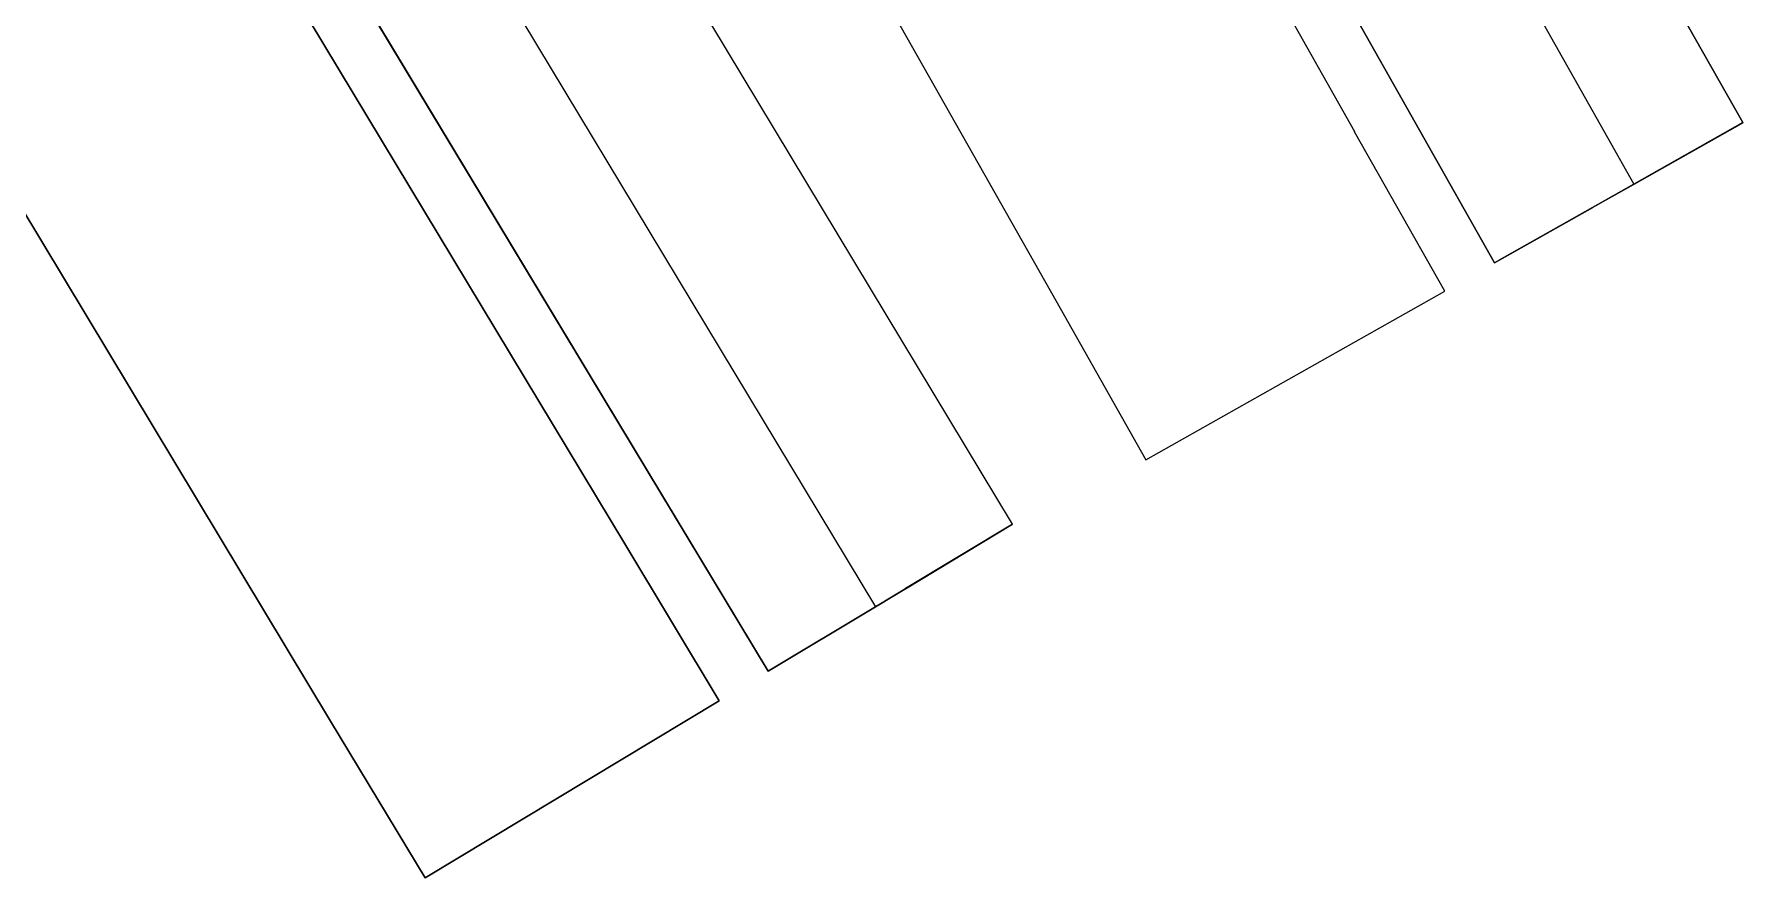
# Model space of a CAD drawing. Extents: x -32 to 51.8, y -51.6 to -5.5.
# Drawn here: x 47.079 to 47.825, y -28.467 to -28.098 of the extents above; entities that cross this region are included whole.
import ezdxf

# ---------------------------------------------------------------- set-up
doc = ezdxf.new("R2010")
doc.units = 0
doc.header["$MEASUREMENT"] = 0
doc.layers.get('0').update_dxf_attribs({"linetype": 'CONTINUOUS'})

msp = doc.modelspace()

# ---------------------------------------------------------------- linework, layer by layer
for p, q in [((46.49216, -25.77681), (47.82542, -28.13673)), ((47.82542, -28.13673), (46.49216, -25.77681)), ((46.45285, -25.81822), (47.77788, -28.16358)), ((46.40244, -25.87131), (47.71694, -28.19802)), ((47.71694, -28.19802), (46.40244, -25.87131)), ((46.40244, -25.87131), (47.71694, -28.19802)), ((47.71694, -28.19802), (46.40244, -25.87131)), ((47.71694, -28.19803), (46.40244, -25.87132)), ((46.40244, -25.87132), (47.71694, -28.19803)), ((46.40244, -25.87132), (47.71694, -28.19802)), ((47.71694, -28.19803), (46.40244, -25.87132)), ((46.40244, -25.87132), (47.71694, -28.19802)), ((47.71694, -28.19802), (46.40244, -25.87132)), ((47.71694, -28.19804), (46.41864, -25.9)), ((47.71694, -28.19804), (46.41864, -25.9)), ((46.41864, -25.9), (47.71694, -28.19804)), ((46.41864, -25.9), (47.71694, -28.19804)), ((47.71694, -28.19804), (46.41864, -25.9)), ((47.71694, -28.19804), (46.41864, -25.9)), ((46.41864, -25.9), (47.71694, -28.19804)), ((47.71694, -28.19803), (46.41865, -25.9)), ((46.41865, -25.9), (47.71694, -28.19803)), ((46.41865, -25.90001), (47.71695, -28.19805)), ((47.71695, -28.19805), (46.41865, -25.90001)), ((46.41865, -25.90001), (47.71694, -28.19805)), ((47.71694, -28.19805), (46.41865, -25.90001)), ((46.41865, -25.90001), (47.71694, -28.19804)), ((46.41865, -25.90001), (47.71694, -28.19804)), ((46.41865, -25.90001), (47.71694, -28.19804)), ((46.41865, -25.90001), (47.71694, -28.19805)), ((46.39688, -25.91229), (47.65582, -28.14066)), ((46.27642, -26.00405), (47.52523, -28.21448)), ((46.27643, -26.00404), (47.52522, -28.21445)), ((47.5064, -28.31221), (46.1784, -26.10731)), ((46.1284, -26.15997), (47.44644, -28.34833)), ((46.08939, -26.20105), (47.39967, -28.37653)), ((46.08939, -26.20105), (47.39967, -28.37653)), ((47.39967, -28.37653), (46.08939, -26.20105)), ((46.08939, -26.20105), (47.39967, -28.37653)), ((46.08939, -26.20105), (47.39967, -28.37653)), ((47.39967, -28.37653), (46.08939, -26.20105)), ((47.39967, -28.37653), (46.08939, -26.20105)), ((47.39967, -28.37653), (46.08939, -26.20106)), ((47.39967, -28.37653), (46.08939, -26.20106)), ((47.39967, -28.37653), (46.08939, -26.20106)), ((46.08939, -26.20106), (47.39967, -28.37653)), ((46.0894, -26.20104), (47.39967, -28.3765)), ((46.0894, -26.20104), (47.39967, -28.3765)), ((46.0894, -26.20104), (47.39967, -28.3765)), ((47.39967, -28.3765), (46.0894, -26.20104)), ((47.39967, -28.37652), (46.0894, -26.20105)), ((46.0894, -26.20105), (47.39967, -28.37652)), ((47.39967, -28.37652), (46.0894, -26.20105)), ((46.0894, -26.20105), (47.39967, -28.37652)), ((46.0894, -26.20105), (47.39967, -28.37652)), ((47.39967, -28.37652), (46.0894, -26.20105)), ((47.39967, -28.37651), (46.0894, -26.20105)), ((46.0894, -26.20105), (47.39967, -28.37651)), ((46.0894, -26.20105), (47.39967, -28.37651)), ((47.39967, -28.37651), (46.0894, -26.20105)), ((46.0894, -26.20105), (47.39967, -28.37651)), ((47.39967, -28.37651), (46.0894, -26.20105)), ((47.39967, -28.3765), (46.0894, -26.20105)), ((47.39967, -28.3765), (46.0894, -26.20105)), ((46.0894, -26.20105), (47.39967, -28.3765)), ((47.39967, -28.3765), (46.0894, -26.20105)), ((46.0894, -26.20105), (47.39967, -28.37652)), ((47.39967, -28.37652), (46.0894, -26.20105)), ((46.0894, -26.20105), (47.39967, -28.37651)), ((46.0894, -26.20105), (47.39967, -28.37651)), ((46.0894, -26.20105), (47.39967, -28.37651)), ((46.0894, -26.20105), (47.39967, -28.37651)), ((47.39967, -28.37651), (46.0894, -26.20105)), ((47.39967, -28.37649), (46.08941, -26.20104)), ((47.33696, -28.32088), (46.07154, -26.21986)), ((46.07155, -26.21985), (47.33698, -28.32086)), ((45.9644, -26.33271), (47.20847, -28.39827)), ((47.20848, -28.39829), (45.9644, -26.33271)), ((45.9644, -26.33271), (47.20848, -28.39829)), ((47.20848, -28.39829), (45.9644, -26.33271)), ((45.9644, -26.33271), (47.20848, -28.39829)), ((47.20848, -28.39826), (45.96441, -26.3327)), ((47.65583, -28.1407), (47.65581, -28.14067)), ((47.69518, -28.21035), (47.65583, -28.1407)), ((47.82542, -28.13673), (47.77788, -28.16358)), ((47.77788, -28.16359), (47.82542, -28.13673)), ((47.77788, -28.16358), (47.82542, -28.13673)), ((47.82542, -28.13673), (47.77788, -28.16359)), ((47.77788, -28.16359), (47.82542, -28.13673)), ((47.82542, -28.13673), (47.77788, -28.16359)), ((47.77788, -28.16359), (47.82542, -28.13673)), ((47.77789, -28.16359), (47.82542, -28.13673)), ((47.82542, -28.13674), (47.77789, -28.1636)), ((47.77789, -28.1636), (47.82542, -28.13674)), ((47.82542, -28.13674), (47.77789, -28.16359)), ((47.77789, -28.16359), (47.82542, -28.13674)), ((47.77789, -28.1636), (47.82542, -28.13674)), ((47.82542, -28.13674), (47.77789, -28.16359)), ((47.82542, -28.13675), (47.77789, -28.16361)), ((47.82542, -28.13675), (47.77789, -28.1636)), ((47.77789, -28.1636), (47.82542, -28.13675)), ((47.82542, -28.13675), (47.77789, -28.1636)), ((47.77789, -28.16361), (47.82543, -28.13675)), ((47.77789, -28.16361), (47.82542, -28.13675)), ((47.77789, -28.1636), (47.82542, -28.13675)), ((47.82542, -28.13675), (47.77789, -28.1636)), ((47.77789, -28.16362), (47.82543, -28.13676)), ((47.82543, -28.13676), (47.77789, -28.16361)), ((47.77789, -28.16361), (47.82543, -28.13676)), ((47.82543, -28.13676), (47.77789, -28.16361)), ((47.77789, -28.16362), (47.82543, -28.13676)), ((47.82543, -28.13676), (47.77789, -28.16362)), ((47.82543, -28.13677), (47.77789, -28.16362)), ((47.77789, -28.16362), (47.82543, -28.13677)), ((47.82358, -28.13777), (47.77789, -28.16359)), ((47.82542, -28.13673), (47.82542, -28.13673)), ((47.82542, -28.13673), (47.82542, -28.13673)), ((47.82542, -28.13673), (47.82542, -28.13673)), ((47.82542, -28.13674), (47.82542, -28.13673)), ((47.82542, -28.13673), (47.82542, -28.13674)), ((47.82542, -28.13673), (47.82542, -28.13674)), ((47.82542, -28.13673), (47.82542, -28.13673)), ((47.82542, -28.13673), (47.82542, -28.13673)), ((47.82542, -28.13673), (47.82542, -28.13673)), ((47.82542, -28.13674), (47.82542, -28.13674)), ((47.82542, -28.13674), (47.82542, -28.13674)), ((47.82542, -28.13674), (47.82542, -28.13674)), ((47.82542, -28.13674), (47.82542, -28.13674)), ((47.82542, -28.13674), (47.82542, -28.13674)), ((47.82542, -28.13674), (47.82542, -28.13674)), ((47.82542, -28.13674), (47.82542, -28.13674)), ((47.82542, -28.13675), (47.82542, -28.13674)), ((47.82542, -28.13674), (47.82542, -28.13675)), ((47.82542, -28.13674), (47.82542, -28.13675)), ((47.82542, -28.13674), (47.82542, -28.13674)), ((47.82542, -28.13674), (47.82542, -28.13674)), ((47.82543, -28.13676), (47.82542, -28.13675)), ((47.82542, -28.13675), (47.82542, -28.13675)), ((47.82542, -28.13675), (47.82542, -28.13675)), ((47.82542, -28.13675), (47.82542, -28.13675)), ((47.82542, -28.13675), (47.82542, -28.13675)), ((47.82542, -28.13675), (47.82542, -28.13675)), ((47.82542, -28.13675), (47.82542, -28.13675)), ((47.82543, -28.13675), (47.82542, -28.13675)), ((47.82542, -28.13675), (47.82542, -28.13675)), ((47.82542, -28.13675), (47.82542, -28.13676)), ((47.82542, -28.13676), (47.82542, -28.13675)), ((47.82542, -28.13675), (47.82542, -28.13675)), ((47.82542, -28.13675), (47.82542, -28.13675)), ((47.82542, -28.13675), (47.82542, -28.13675)), ((47.82542, -28.13675), (47.82542, -28.13675)), ((47.82542, -28.13675), (47.82542, -28.13675)), ((47.82542, -28.13675), (47.82542, -28.13675)), ((47.82542, -28.13675), (47.82542, -28.13675)), ((47.82542, -28.13676), (47.82543, -28.13676)), ((47.82542, -28.13676), (47.82543, -28.13676)), ((47.82543, -28.13676), (47.82542, -28.13676)), ((47.82543, -28.13676), (47.82543, -28.13675)), ((47.82543, -28.13676), (47.82543, -28.13677)), ((47.82543, -28.13676), (47.82543, -28.13676)), ((47.82543, -28.13676), (47.82543, -28.13676)), ((47.82543, -28.13676), (47.82543, -28.13676)), ((47.82543, -28.13676), (47.82543, -28.13676)), ((47.77788, -28.16358), (47.71694, -28.19802)), ((47.71694, -28.19802), (47.77788, -28.16358)), ((47.76448, -28.1712), (47.77789, -28.16362)), ((47.77789, -28.16362), (47.76448, -28.17119)), ((47.77788, -28.16359), (47.77789, -28.16361)), ((47.77789, -28.16362), (47.77788, -28.16359)), ((47.77789, -28.16361), (47.77788, -28.16359)), ((47.77788, -28.16359), (47.77789, -28.16362)), ((47.77788, -28.16359), (47.77789, -28.16362)), ((47.77789, -28.16361), (47.77788, -28.16359)), ((47.77789, -28.16361), (47.77788, -28.16359)), ((47.77788, -28.16359), (47.77789, -28.16361)), ((47.77789, -28.16361), (47.77788, -28.16359)), ((47.77789, -28.16361), (47.77788, -28.16359)), ((47.77789, -28.1636), (47.77788, -28.16359)), ((47.77788, -28.16359), (47.77789, -28.1636)), ((47.77789, -28.1636), (47.77788, -28.16359)), ((47.77789, -28.1636), (47.77788, -28.16359)), ((47.77789, -28.1636), (47.77788, -28.16359)), ((47.77788, -28.16359), (47.77789, -28.16359)), ((47.77789, -28.16359), (47.77788, -28.16359)), ((47.77788, -28.16359), (47.77788, -28.16359)), ((47.77788, -28.16359), (47.77788, -28.16359)), ((47.77788, -28.16359), (47.77789, -28.16362)), ((47.77789, -28.16362), (47.77788, -28.16359)), ((47.77788, -28.16359), (47.77789, -28.16362)), ((47.77788, -28.16359), (47.77789, -28.16361)), ((47.77788, -28.16359), (47.77789, -28.1636)), ((47.77789, -28.16359), (47.77788, -28.16359)), ((47.77788, -28.16359), (47.77788, -28.16359)), ((47.77788, -28.16359), (47.77788, -28.16359)), ((47.77789, -28.16359), (47.77788, -28.16359)), ((47.77788, -28.16359), (47.77788, -28.16359)), ((47.77789, -28.16359), (47.77789, -28.16359)), ((47.77789, -28.16359), (47.77789, -28.16359)), ((47.77789, -28.16359), (47.77789, -28.16359)), ((47.77789, -28.16359), (47.77789, -28.16359)), ((47.77789, -28.16359), (47.77789, -28.16359)), ((47.77789, -28.16359), (47.77789, -28.16359)), ((47.77789, -28.16359), (47.77789, -28.16359)), ((47.77789, -28.16359), (47.77789, -28.16359)), ((47.77789, -28.16359), (47.77789, -28.16359)), ((47.77789, -28.16359), (47.77789, -28.16359)), ((47.77789, -28.16359), (47.77789, -28.16359)), ((47.77789, -28.1636), (47.77789, -28.1636)), ((47.77789, -28.1636), (47.77789, -28.1636)), ((47.77789, -28.1636), (47.77789, -28.1636)), ((47.77789, -28.1636), (47.77789, -28.1636)), ((47.77789, -28.1636), (47.77789, -28.1636)), ((47.77789, -28.1636), (47.77789, -28.1636)), ((47.77789, -28.1636), (47.77789, -28.1636)), ((47.77789, -28.1636), (47.77789, -28.1636)), ((47.77789, -28.1636), (47.77789, -28.1636)), ((47.77789, -28.1636), (47.77789, -28.1636)), ((47.77789, -28.1636), (47.77789, -28.1636)), ((47.77789, -28.1636), (47.77789, -28.1636)), ((47.77789, -28.1636), (47.77789, -28.1636)), ((47.77789, -28.1636), (47.77789, -28.1636)), ((47.77789, -28.1636), (47.77789, -28.1636)), ((47.77789, -28.16361), (47.77789, -28.16362)), ((47.77789, -28.16361), (47.77789, -28.16361)), ((47.77789, -28.16361), (47.77789, -28.16361)), ((47.77789, -28.16361), (47.77789, -28.16361)), ((47.77789, -28.16361), (47.77789, -28.16361)), ((47.77789, -28.16361), (47.77789, -28.16361)), ((47.77789, -28.16361), (47.77789, -28.16361)), ((47.77789, -28.16361), (47.77789, -28.16361)), ((47.77789, -28.16361), (47.77789, -28.16361)), ((47.77789, -28.16361), (47.77789, -28.16361)), ((47.77789, -28.16361), (47.77789, -28.16361)), ((47.77789, -28.16361), (47.77789, -28.16361)), ((47.77789, -28.16361), (47.77789, -28.16361)), ((47.77789, -28.16361), (47.77789, -28.16361)), ((47.77789, -28.16361), (47.77789, -28.16361)), ((47.77789, -28.16362), (47.77789, -28.16362)), ((47.77789, -28.16361), (47.77789, -28.16361)), ((47.77789, -28.16362), (47.77789, -28.16362)), ((47.77789, -28.16362), (47.77789, -28.16362)), ((47.71694, -28.19802), (47.76447, -28.17116)), ((47.71694, -28.19802), (47.76447, -28.17116)), ((47.76447, -28.17116), (47.71694, -28.19802)), ((47.71694, -28.19802), (47.76447, -28.17116)), ((47.76447, -28.17116), (47.71694, -28.19802)), ((47.71694, -28.19803), (47.76448, -28.17117)), ((47.76448, -28.17117), (47.71694, -28.19803)), ((47.71694, -28.19803), (47.76448, -28.17117)), ((47.71694, -28.19802), (47.76447, -28.17117)), ((47.76447, -28.17117), (47.71694, -28.19802)), ((47.76447, -28.17117), (47.71694, -28.19802)), ((47.76447, -28.17117), (47.71694, -28.19802)), ((47.76448, -28.17118), (47.71694, -28.19804)), ((47.76448, -28.17118), (47.71694, -28.19803)), ((47.76448, -28.17118), (47.71694, -28.19804)), ((47.71694, -28.19804), (47.76448, -28.17118)), ((47.71694, -28.19803), (47.76448, -28.17118)), ((47.76448, -28.17118), (47.71694, -28.19803)), ((47.71694, -28.19803), (47.76448, -28.17118)), ((47.76448, -28.17119), (47.71694, -28.19805)), ((47.71694, -28.19804), (47.76448, -28.17119)), ((47.76448, -28.17119), (47.71694, -28.19804)), ((47.71694, -28.19805), (47.76448, -28.17119)), ((47.71694, -28.19804), (47.76448, -28.17119)), ((47.71694, -28.19804), (47.76448, -28.17119)), ((47.76448, -28.17119), (47.71695, -28.19805)), ((47.76448, -28.17119), (47.71695, -28.19804)), ((47.71695, -28.19805), (47.76448, -28.1712)), ((47.76448, -28.1712), (47.71695, -28.19805)), ((47.76447, -28.17116), (47.71867, -28.19704)), ((47.76447, -28.17116), (47.76447, -28.17116)), ((47.76447, -28.17116), (47.76447, -28.17116)), ((47.76447, -28.17116), (47.76447, -28.17117)), ((47.76447, -28.17116), (47.76447, -28.17116)), ((47.76447, -28.17116), (47.76447, -28.17116)), ((47.76447, -28.17116), (47.76447, -28.17116)), ((47.76447, -28.17116), (47.76447, -28.17116)), ((47.76447, -28.17116), (47.76447, -28.17116)), ((47.76447, -28.17117), (47.76448, -28.17117)), ((47.76447, -28.17117), (47.76447, -28.17117)), ((47.76447, -28.17117), (47.76448, -28.17117)), ((47.76448, -28.17117), (47.76447, -28.17117)), ((47.76447, -28.17117), (47.76447, -28.17117)), ((47.76447, -28.17117), (47.76447, -28.17117)), ((47.76447, -28.17117), (47.76447, -28.17117)), ((47.76447, -28.17117), (47.76447, -28.17117)), ((47.76448, -28.17118), (47.76447, -28.17118)), ((47.76448, -28.17117), (47.76448, -28.17118)), ((47.76447, -28.17117), (47.76448, -28.17117)), ((47.76448, -28.17117), (47.76448, -28.17118)), ((47.76448, -28.17117), (47.76448, -28.17117)), ((47.76448, -28.17117), (47.76448, -28.17117)), ((47.76448, -28.17117), (47.76448, -28.17117)), ((47.76448, -28.17117), (47.76448, -28.17117)), ((47.76448, -28.17118), (47.76448, -28.17119)), ((47.76448, -28.17118), (47.76448, -28.17118)), ((47.76448, -28.17118), (47.76448, -28.17119)), ((47.76448, -28.17119), (47.76448, -28.17118)), ((47.76448, -28.17118), (47.76448, -28.17118)), ((47.76448, -28.17118), (47.76448, -28.17118)), ((47.76448, -28.17118), (47.76448, -28.17118)), ((47.76448, -28.17118), (47.76448, -28.17118)), ((47.76448, -28.17118), (47.76448, -28.17118)), ((47.76448, -28.17118), (47.76448, -28.17118)), ((47.76448, -28.17118), (47.76448, -28.17118)), ((47.76448, -28.17118), (47.76448, -28.17118)), ((47.76448, -28.17118), (47.76448, -28.17118)), ((47.76448, -28.17118), (47.76448, -28.17118)), ((47.76448, -28.17118), (47.76448, -28.17118)), ((47.76448, -28.1712), (47.76448, -28.17119)), ((47.76448, -28.1712), (47.76448, -28.17119)), ((47.76448, -28.17119), (47.76448, -28.17119)), ((47.76448, -28.17119), (47.76448, -28.17119)), ((47.76448, -28.17119), (47.76448, -28.17119)), ((47.76448, -28.17119), (47.76448, -28.17119)), ((47.76448, -28.17119), (47.76448, -28.17119)), ((47.76448, -28.17119), (47.76448, -28.17119)), ((47.76448, -28.17119), (47.76448, -28.17119)), ((47.76448, -28.17119), (47.76448, -28.17119)), ((47.76448, -28.17119), (47.76448, -28.17119)), ((47.76448, -28.17119), (47.76448, -28.17119)), ((47.76448, -28.17119), (47.76448, -28.17119)), ((47.76448, -28.1712), (47.76448, -28.1712)), ((47.71694, -28.19802), (47.75992, -28.17374)), ((47.71694, -28.19802), (47.71694, -28.19803)), ((47.71694, -28.19802), (47.71694, -28.19802)), ((47.71694, -28.19802), (47.71694, -28.19802)), ((47.71694, -28.19802), (47.71694, -28.19802)), ((47.71694, -28.19802), (47.71694, -28.19802)), ((47.71694, -28.19802), (47.71694, -28.19803)), ((47.71694, -28.19802), (47.71694, -28.19802)), ((47.71694, -28.19802), (47.71694, -28.19802)), ((47.71694, -28.19802), (47.71694, -28.19802)), ((47.71694, -28.19802), (47.71694, -28.19802)), ((47.71694, -28.19802), (47.71694, -28.19802)), ((47.71694, -28.19803), (47.71694, -28.19803)), ((47.71694, -28.19803), (47.71694, -28.19803)), ((47.71694, -28.19803), (47.71694, -28.19803)), ((47.71694, -28.19803), (47.71694, -28.19803)), ((47.71694, -28.19803), (47.71694, -28.19803)), ((47.71694, -28.19803), (47.71694, -28.19803)), ((47.71694, -28.19803), (47.71694, -28.19803)), ((47.71694, -28.19803), (47.71694, -28.19803)), ((47.71694, -28.19803), (47.71694, -28.19803)), ((47.71694, -28.19803), (47.71694, -28.19803)), ((47.71694, -28.19803), (47.71694, -28.19803)), ((47.71694, -28.19803), (47.71694, -28.19803)), ((47.71694, -28.19803), (47.71694, -28.19803)), ((47.71694, -28.19803), (47.71694, -28.19803)), ((47.71694, -28.19803), (47.71694, -28.19803)), ((47.71694, -28.19803), (47.71694, -28.19803)), ((47.71694, -28.19803), (47.71694, -28.19803)), ((47.71694, -28.19804), (47.71694, -28.19804)), ((47.71694, -28.19804), (47.71694, -28.19804)), ((47.71694, -28.19804), (47.71694, -28.19804)), ((47.71694, -28.19804), (47.71694, -28.19804)), ((47.71694, -28.19804), (47.71694, -28.19804)), ((47.71694, -28.19804), (47.71694, -28.19804)), ((47.71694, -28.19804), (47.71694, -28.19804)), ((47.71694, -28.19804), (47.71694, -28.19804)), ((47.71694, -28.19804), (47.71694, -28.19804)), ((47.71694, -28.19804), (47.71694, -28.19804)), ((47.71694, -28.19805), (47.71694, -28.19805)), ((47.71694, -28.19805), (47.71694, -28.19805)), ((47.52515, -28.21433), (47.52523, -28.21448)), ((47.52523, -28.21448), (47.56458, -28.28413)), ((47.56458, -28.28413), (47.69518, -28.21035)), ((47.44644, -28.34833), (47.5064, -28.31221)), ((47.50641, -28.31226), (47.44644, -28.34838)), ((47.5064, -28.31221), (47.45963, -28.34038)), ((47.45963, -28.34038), (47.5064, -28.31221)), ((47.5064, -28.31221), (47.45963, -28.34038)), ((47.45963, -28.34038), (47.5064, -28.31221)), ((47.5064, -28.31221), (47.45963, -28.34038)), ((47.45963, -28.34038), (47.5064, -28.31221)), ((47.45963, -28.3404), (47.5064, -28.31223)), ((47.5064, -28.31222), (47.45963, -28.34039)), ((47.45963, -28.34039), (47.5064, -28.31222)), ((47.5064, -28.31222), (47.45963, -28.34039)), ((47.5064, -28.31222), (47.45963, -28.34039)), ((47.5064, -28.31222), (47.45963, -28.34038)), ((47.45963, -28.34038), (47.5064, -28.31222)), ((47.5064, -28.31222), (47.45963, -28.34039)), ((47.45963, -28.34039), (47.5064, -28.31222)), ((47.5064, -28.31222), (47.45963, -28.34039)), ((47.45963, -28.34039), (47.5064, -28.31222)), ((47.45963, -28.34039), (47.5064, -28.31222)), ((47.45963, -28.3404), (47.5064, -28.31223)), ((47.5064, -28.31223), (47.45963, -28.3404)), ((47.45963, -28.3404), (47.5064, -28.31223)), ((47.5064, -28.31223), (47.45963, -28.3404)), ((47.45963, -28.3404), (47.5064, -28.31223)), ((47.5064, -28.31223), (47.45963, -28.3404)), ((47.45963, -28.34039), (47.5064, -28.31223)), ((47.5064, -28.31223), (47.45963, -28.3404)), ((47.45963, -28.3404), (47.5064, -28.31223)), ((47.5064, -28.31223), (47.45963, -28.3404)), ((47.45963, -28.3404), (47.5064, -28.31223)), ((47.5064, -28.31224), (47.45963, -28.34041)), ((47.5064, -28.31224), (47.45963, -28.34041)), ((47.5064, -28.31224), (47.45963, -28.3404)), ((47.45963, -28.34041), (47.5064, -28.31224)), ((47.5064, -28.31224), (47.45963, -28.34041)), ((47.45963, -28.34041), (47.5064, -28.31224)), ((47.45963, -28.34041), (47.5064, -28.31224)), ((47.45963, -28.34041), (47.5064, -28.31225)), ((47.5064, -28.31225), (47.45963, -28.34042)), ((47.5064, -28.31223), (47.45964, -28.3404)), ((47.45964, -28.3404), (47.5064, -28.31224)), ((47.5064, -28.31224), (47.45964, -28.34041)), ((47.45964, -28.34041), (47.5064, -28.31224)), ((47.5064, -28.31224), (47.45964, -28.34041)), ((47.45964, -28.34041), (47.50641, -28.31225)), ((47.50641, -28.31225), (47.45964, -28.34042)), ((47.45964, -28.34042), (47.50641, -28.31225)), ((47.50641, -28.31225), (47.45964, -28.34042)), ((47.45964, -28.34042), (47.50641, -28.31225)), ((47.50641, -28.31225), (47.45964, -28.34042)), ((47.45964, -28.34042), (47.50641, -28.31226)), ((47.50641, -28.31226), (47.45964, -28.34043)), ((47.45964, -28.34043), (47.50641, -28.31226)), ((47.5064, -28.31221), (47.5064, -28.31222)), ((47.5064, -28.31221), (47.5064, -28.31221)), ((47.5064, -28.31221), (47.5064, -28.31221)), ((47.5064, -28.31222), (47.5064, -28.31221)), ((47.5064, -28.31221), (47.5064, -28.31221)), ((47.5064, -28.31221), (47.5064, -28.31222)), ((47.5064, -28.31222), (47.5064, -28.31221)), ((47.5064, -28.31221), (47.5064, -28.31221)), ((47.5064, -28.31221), (47.5064, -28.31221)), ((47.5064, -28.31221), (47.5064, -28.31221)), ((47.5064, -28.31221), (47.5064, -28.31221)), ((47.5064, -28.31222), (47.5064, -28.31223)), ((47.5064, -28.31222), (47.5064, -28.31222)), ((47.5064, -28.31223), (47.5064, -28.31222)), ((47.5064, -28.31222), (47.5064, -28.31222)), ((47.5064, -28.31222), (47.5064, -28.31222)), ((47.5064, -28.31222), (47.5064, -28.31222)), ((47.5064, -28.31222), (47.5064, -28.31222)), ((47.5064, -28.31222), (47.5064, -28.31222)), ((47.5064, -28.31222), (47.5064, -28.31222)), ((47.5064, -28.31222), (47.5064, -28.31222)), ((47.5064, -28.31222), (47.5064, -28.31222)), ((47.5064, -28.31222), (47.5064, -28.31222)), ((47.5064, -28.31222), (47.5064, -28.31222)), ((47.5064, -28.31222), (47.5064, -28.31222)), ((47.5064, -28.31223), (47.5064, -28.31224)), ((47.5064, -28.31223), (47.5064, -28.31223)), ((47.5064, -28.31223), (47.5064, -28.31223)), ((47.5064, -28.31223), (47.5064, -28.31223)), ((47.5064, -28.31223), (47.5064, -28.31223)), ((47.5064, -28.31223), (47.5064, -28.31223)), ((47.5064, -28.31223), (47.5064, -28.31223)), ((47.5064, -28.31223), (47.5064, -28.31223)), ((47.5064, -28.31223), (47.5064, -28.31223)), ((47.5064, -28.31223), (47.5064, -28.31223)), ((47.5064, -28.31223), (47.5064, -28.31223)), ((47.5064, -28.31223), (47.5064, -28.31223)), ((47.5064, -28.31223), (47.5064, -28.31223)), ((47.5064, -28.31223), (47.5064, -28.31223)), ((47.5064, -28.31224), (47.5064, -28.31223)), ((47.5064, -28.31224), (47.5064, -28.31223)), ((47.5064, -28.31223), (47.5064, -28.31224)), ((47.5064, -28.31224), (47.5064, -28.31224)), ((47.5064, -28.31224), (47.5064, -28.31224)), ((47.5064, -28.31224), (47.5064, -28.31224)), ((47.5064, -28.31224), (47.5064, -28.31224)), ((47.5064, -28.31224), (47.5064, -28.31224)), ((47.5064, -28.31224), (47.5064, -28.31224)), ((47.5064, -28.31224), (47.5064, -28.31225)), ((47.5064, -28.31225), (47.5064, -28.31224)), ((47.5064, -28.31224), (47.5064, -28.31224)), ((47.5064, -28.31225), (47.5064, -28.31224)), ((47.5064, -28.31224), (47.5064, -28.31224)), ((47.5064, -28.31224), (47.5064, -28.31224)), ((47.5064, -28.31224), (47.5064, -28.31224)), ((47.5064, -28.31224), (47.5064, -28.31224)), ((47.5064, -28.31224), (47.5064, -28.31224)), ((47.5064, -28.31225), (47.5064, -28.31225)), ((47.5064, -28.31225), (47.5064, -28.31225)), ((47.50641, -28.31225), (47.50641, -28.31225)), ((47.50641, -28.31225), (47.50641, -28.31225)), ((47.50641, -28.31225), (47.50641, -28.31225)), ((47.50641, -28.31226), (47.50641, -28.31226)), ((47.37823, -28.38941), (47.33696, -28.32088)), ((47.33698, -28.32086), (47.37825, -28.38939)), ((47.44644, -28.34836), (47.45963, -28.34042)), ((47.45962, -28.34038), (47.45963, -28.3404)), ((47.45963, -28.3404), (47.45962, -28.34038)), ((47.45963, -28.3404), (47.45962, -28.34038)), ((47.45963, -28.3404), (47.45962, -28.34038)), ((47.45962, -28.34038), (47.45963, -28.3404)), ((47.45963, -28.34041), (47.45962, -28.34039)), ((47.45963, -28.34041), (47.45962, -28.34039)), ((47.45963, -28.34041), (47.45962, -28.34039)), ((47.45963, -28.3404), (47.45962, -28.34039)), ((47.45962, -28.34039), (47.45963, -28.3404)), ((47.45962, -28.34039), (47.45963, -28.34041)), ((47.45963, -28.34041), (47.45962, -28.34039)), ((47.45962, -28.34039), (47.45963, -28.34041)), ((47.45963, -28.34041), (47.45962, -28.34039)), ((47.45962, -28.34039), (47.45963, -28.34041)), ((47.45962, -28.34039), (47.45963, -28.34042)), ((47.45963, -28.34041), (47.45962, -28.34039)), ((47.45962, -28.34039), (47.45963, -28.34041)), ((47.45963, -28.34042), (47.45962, -28.34039)), ((47.45962, -28.34039), (47.45963, -28.34041)), ((47.45963, -28.34039), (47.45963, -28.34038)), ((47.45963, -28.34039), (47.45963, -28.34038)), ((47.45963, -28.34038), (47.45963, -28.34039)), ((47.45963, -28.34039), (47.45963, -28.34038)), ((47.45963, -28.34038), (47.45963, -28.34038)), ((47.45963, -28.34038), (47.45963, -28.34038)), ((47.45963, -28.34038), (47.45963, -28.34038)), ((47.45963, -28.34038), (47.45963, -28.34038)), ((47.45963, -28.34038), (47.45963, -28.34038)), ((47.45963, -28.34038), (47.45963, -28.34038)), ((47.45963, -28.34038), (47.45963, -28.34038)), ((47.45963, -28.34038), (47.45963, -28.34039)), ((47.45963, -28.34038), (47.45963, -28.34039)), ((47.45963, -28.34038), (47.45963, -28.34038)), ((47.45963, -28.34039), (47.45963, -28.34039)), ((47.45963, -28.34039), (47.45963, -28.34039)), ((47.45963, -28.34039), (47.45963, -28.34039)), ((47.45963, -28.34039), (47.45963, -28.34039)), ((47.45963, -28.34039), (47.45963, -28.34039)), ((47.45963, -28.34039), (47.45963, -28.34039)), ((47.45963, -28.34039), (47.45963, -28.34039)), ((47.45963, -28.34039), (47.45963, -28.34039)), ((47.45963, -28.3404), (47.45963, -28.3404)), ((47.45963, -28.3404), (47.45963, -28.3404)), ((47.45963, -28.3404), (47.45963, -28.3404)), ((47.45963, -28.3404), (47.45963, -28.3404)), ((47.45963, -28.3404), (47.45963, -28.3404)), ((47.45963, -28.34041), (47.45963, -28.34041)), ((47.45963, -28.34041), (47.45963, -28.34041)), ((47.45963, -28.34042), (47.45963, -28.34041)), ((47.45964, -28.3404), (47.45964, -28.3404)), ((47.45964, -28.34041), (47.45964, -28.34041)), ((47.45964, -28.34041), (47.45964, -28.34041)), ((47.45964, -28.34042), (47.45964, -28.34042)), ((47.45964, -28.34042), (47.45964, -28.34042)), ((47.45964, -28.34042), (47.45964, -28.34042)), ((47.45964, -28.34043), (47.45964, -28.34043)), ((47.44644, -28.34833), (47.39967, -28.3765)), ((47.39967, -28.3765), (47.44644, -28.34833)), ((47.44644, -28.34833), (47.39967, -28.3765)), ((47.39967, -28.3765), (47.44644, -28.34833)), ((47.44644, -28.34833), (47.39967, -28.37649)), ((47.39967, -28.3765), (47.44644, -28.34833)), ((47.39967, -28.3765), (47.44644, -28.34833)), ((47.44644, -28.34833), (47.39967, -28.3765)), ((47.39967, -28.3765), (47.44644, -28.34833)), ((47.44644, -28.34833), (47.39967, -28.3765)), ((47.44644, -28.34833), (47.39967, -28.3765)), ((47.39967, -28.3765), (47.44644, -28.34833)), ((47.44644, -28.34834), (47.39967, -28.37651)), ((47.39967, -28.37651), (47.44644, -28.34834)), ((47.44644, -28.34834), (47.39967, -28.37651)), ((47.39967, -28.37651), (47.44644, -28.34834)), ((47.44644, -28.34834), (47.39967, -28.37651)), ((47.44644, -28.34834), (47.39967, -28.37651)), ((47.39967, -28.37651), (47.44644, -28.34834)), ((47.44644, -28.34834), (47.39967, -28.37651)), ((47.39967, -28.37651), (47.44644, -28.34834)), ((47.44644, -28.34834), (47.39967, -28.3765)), ((47.39967, -28.37651), (47.44644, -28.34834)), ((47.44644, -28.34835), (47.39967, -28.37652)), ((47.39967, -28.37652), (47.44644, -28.34835)), ((47.44644, -28.34835), (47.39967, -28.37652)), ((47.39967, -28.37652), (47.44644, -28.34835)), ((47.44644, -28.34835), (47.39967, -28.37652)), ((47.39967, -28.37652), (47.44644, -28.34835)), ((47.44644, -28.34835), (47.39967, -28.37652)), ((47.39967, -28.37651), (47.44644, -28.34835)), ((47.44644, -28.34835), (47.39967, -28.37653)), ((47.39967, -28.37652), (47.44644, -28.34835)), ((47.44644, -28.34835), (47.39967, -28.37652)), ((47.39967, -28.37651), (47.44644, -28.34835)), ((47.39967, -28.37653), (47.44644, -28.34836)), ((47.39967, -28.37652), (47.44644, -28.34836)), ((47.44644, -28.34836), (47.39967, -28.37653)), ((47.39967, -28.37653), (47.44644, -28.34836)), ((47.44644, -28.34836), (47.39967, -28.37653)), ((47.39967, -28.37653), (47.44644, -28.34836)), ((47.44644, -28.34836), (47.39967, -28.37652)), ((47.39967, -28.37653), (47.44644, -28.34836)), ((47.44644, -28.34836), (47.39967, -28.37653)), ((47.44644, -28.34836), (47.39967, -28.37653)), ((47.39967, -28.37653), (47.44644, -28.34836)), ((47.44644, -28.34837), (47.39967, -28.37654)), ((47.39967, -28.37653), (47.44644, -28.34837)), ((47.39968, -28.37654), (47.44644, -28.34837)), ((47.44644, -28.34837), (47.39968, -28.37654)), ((47.39968, -28.37654), (47.44644, -28.34837)), ((47.44644, -28.34838), (47.39968, -28.37654)), ((47.44644, -28.34833), (47.44643, -28.34833)), ((47.44643, -28.34833), (47.44644, -28.34833)), ((47.44644, -28.34833), (47.44643, -28.34833)), ((47.44643, -28.34833), (47.44643, -28.34833)), ((47.44643, -28.34833), (47.44644, -28.34833)), ((47.44644, -28.34833), (47.44643, -28.34833)), ((47.44644, -28.34833), (47.44643, -28.34833)), ((47.44644, -28.34833), (47.44644, -28.34833)), ((47.44644, -28.34833), (47.44644, -28.34833)), ((47.44644, -28.34833), (47.44644, -28.34833)), ((47.44644, -28.34833), (47.44644, -28.34833)), ((47.44644, -28.34833), (47.44644, -28.34833)), ((47.44644, -28.34833), (47.44644, -28.34833)), ((47.44644, -28.34833), (47.44644, -28.34833)), ((47.44644, -28.34833), (47.44644, -28.34833)), ((47.44644, -28.34834), (47.44644, -28.34834)), ((47.44644, -28.34834), (47.44644, -28.34834)), ((47.44644, -28.34834), (47.44644, -28.34834)), ((47.44644, -28.34834), (47.44644, -28.34834)), ((47.44644, -28.34834), (47.44644, -28.34834)), ((47.44644, -28.34834), (47.44644, -28.34834)), ((47.44644, -28.34834), (47.44644, -28.34834)), ((47.44644, -28.34834), (47.44644, -28.34834)), ((47.44644, -28.34834), (47.44644, -28.34834)), ((47.44644, -28.34835), (47.44644, -28.34834)), ((47.44644, -28.34834), (47.44644, -28.34834)), ((47.44644, -28.34834), (47.44644, -28.34834)), ((47.44644, -28.34834), (47.44644, -28.34835)), ((47.44644, -28.34835), (47.44644, -28.34834)), ((47.44644, -28.34835), (47.44644, -28.34834)), ((47.44644, -28.34834), (47.44644, -28.34834)), ((47.44644, -28.34834), (47.44644, -28.34834)), ((47.44644, -28.34834), (47.44644, -28.34834)), ((47.44644, -28.34834), (47.44644, -28.34834)), ((47.44644, -28.34836), (47.44644, -28.34835)), ((47.44644, -28.34835), (47.44644, -28.34835)), ((47.44644, -28.34835), (47.44644, -28.34835)), ((47.44644, -28.34835), (47.44644, -28.34835)), ((47.44644, -28.34835), (47.44644, -28.34835)), ((47.44644, -28.34835), (47.44644, -28.34835)), ((47.44644, -28.34835), (47.44644, -28.34835)), ((47.44644, -28.34835), (47.44644, -28.34835)), ((47.44644, -28.34835), (47.44644, -28.34835)), ((47.44644, -28.34835), (47.44644, -28.34835)), ((47.44644, -28.34835), (47.44644, -28.34835)), ((47.44644, -28.34835), (47.44644, -28.34835)), ((47.44644, -28.34835), (47.44644, -28.34836)), ((47.44644, -28.34835), (47.44644, -28.34835)), ((47.44644, -28.34835), (47.44644, -28.34835)), ((47.44644, -28.34835), (47.44644, -28.34835)), ((47.44644, -28.34836), (47.44644, -28.34836)), ((47.44644, -28.34837), (47.44644, -28.34836)), ((47.44644, -28.34836), (47.44644, -28.34836)), ((47.44644, -28.34836), (47.44644, -28.34836)), ((47.44644, -28.34836), (47.44644, -28.34836)), ((47.44644, -28.34836), (47.44644, -28.34836)), ((47.44644, -28.34836), (47.44644, -28.34836)), ((47.44644, -28.34836), (47.44644, -28.34836)), ((47.44644, -28.34837), (47.44644, -28.34837)), ((47.44644, -28.34837), (47.44644, -28.34837)), ((47.39967, -28.3765), (47.39967, -28.3765)), ((47.39967, -28.3765), (47.39967, -28.3765)), ((47.39967, -28.3765), (47.39967, -28.3765)), ((47.39967, -28.3765), (47.39967, -28.3765)), ((47.39967, -28.3765), (47.39967, -28.3765)), ((47.39967, -28.3765), (47.39967, -28.3765)), ((47.39967, -28.3765), (47.39967, -28.3765)), ((47.39967, -28.3765), (47.39967, -28.3765)), ((47.39967, -28.3765), (47.39967, -28.3765)), ((47.39967, -28.37651), (47.39967, -28.37651)), ((47.39967, -28.37651), (47.39967, -28.37651)), ((47.39967, -28.37652), (47.39967, -28.37651)), ((47.39967, -28.37651), (47.39967, -28.37651)), ((47.39967, -28.37651), (47.39967, -28.37651)), ((47.39967, -28.37651), (47.39967, -28.37651)), ((47.39967, -28.37651), (47.39967, -28.37651)), ((47.39967, -28.37652), (47.39967, -28.37652)), ((47.39967, -28.37652), (47.39967, -28.37652)), ((47.39967, -28.37652), (47.39967, -28.37652)), ((47.39967, -28.37652), (47.39967, -28.37652)), ((47.39967, -28.37652), (47.39967, -28.37652)), ((47.39967, -28.37652), (47.39967, -28.37652)), ((47.39967, -28.37652), (47.39967, -28.37652)), ((47.39967, -28.37654), (47.39967, -28.37653)), ((47.39967, -28.37653), (47.39967, -28.37653)), ((47.39967, -28.37653), (47.39967, -28.37653)), ((47.39967, -28.37653), (47.39967, -28.37653)), ((47.39967, -28.37653), (47.39967, -28.37653)), ((47.39968, -28.37654), (47.39968, -28.37654)), ((47.39968, -28.37654), (47.39968, -28.37654)), ((47.24975, -28.46678), (47.37824, -28.38938)), ((47.37825, -28.38939), (47.24976, -28.46679)), ((47.37825, -28.38943), (47.24976, -28.46682)), ((47.24976, -28.46682), (47.37825, -28.38943)), ((47.37821, -28.38942), (47.37822, -28.38945)), ((47.37822, -28.38944), (47.37823, -28.38941)), ((47.37822, -28.38945), (47.37822, -28.38944)), ((47.37823, -28.38941), (47.37823, -28.38941)), ((47.37825, -28.38943), (47.37824, -28.3894)), ((47.37825, -28.3894), (47.37825, -28.38943)), ((47.37825, -28.38943), (47.37825, -28.38943)), ((47.20847, -28.39827), (47.24974, -28.4668)), ((47.20848, -28.39826), (47.20848, -28.39829)), ((47.24976, -28.46679), (47.20848, -28.39826)), ((47.20848, -28.39829), (47.2085, -28.39828)), ((47.2085, -28.39828), (47.20848, -28.39829)), ((47.24976, -28.46682), (47.20848, -28.39829)), ((47.20848, -28.39829), (47.24976, -28.46682)), ((47.24974, -28.4668), (47.24976, -28.46682)), ((47.24976, -28.46682), (47.24975, -28.46678)), ((47.24976, -28.46682), (47.24976, -28.46682)), ((47.24976, -28.46682), (47.24976, -28.46682))]:
    msp.add_line(p, q)

doc.saveas('drawing.dxf')
